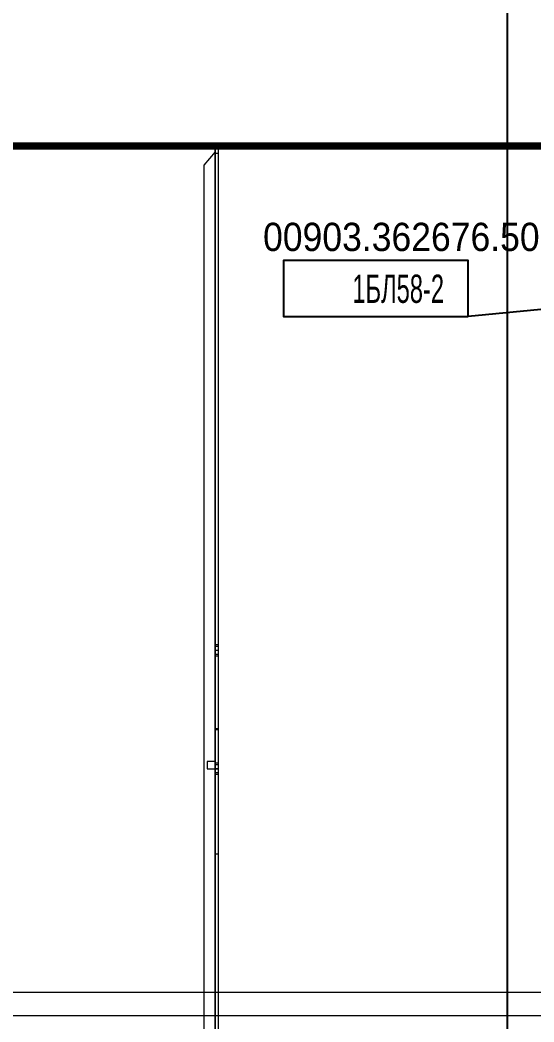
# Model space of a CAD drawing. Header units: millimetres. Extents: x -35117 to 70520, y -28859 to 27816.
# Drawn here: x 57515 to 58424, y -8689 to -6918 of the extents above; entities that cross this region are included whole.
import ezdxf

# ---------------------------------------------------------------- set-up
doc = ezdxf.new("R2010")
doc.units = ezdxf.units.MM
for name, color, linetype in [('-1109', 7, 'Continuous'), ('PIPE_VENT', 251, 'Continuous'), ('Выноски', 7, 'Continuous'), ('Позиции', 1, 'Continuous')]:
    doc.layers.add(name, color=color, linetype=linetype)
doc.layers.add('Hull', color=1, linetype='Continuous', lineweight=40)
doc.styles.get("Standard").update_dxf_attribs({"font": 'arial.ttf'})

msp = doc.modelspace()

# ---------------------------------------------------------------- linework, layer by layer
at = {"layer": '-1109', "color": 1, "lineweight": 0}
msp.add_line((57839.812, -7137.897), (57859.812, -7137.897), dxfattribs=at)
msp.add_lwpolyline([(53665.81, -10309.107), (58377.037, -10309.107), (58377.037, -5218.603), (53665.81, -5218.603)], close=True)
at = {"layer": 'Hull', "color": 4, "linetype": 'Continuous', "lineweight": 50}
for p, q in [((55775.411, -7137.897), (59477.412, -7137.897)), ((59477.412, -7137.998), (55775.411, -7137.998)), ((55866.421, -7137.555), (59360.757, -7137.555)), ((57370.812, -7137.897), (59160.811, -7137.897)), ((59160.811, -7143.897), (57370.812, -7143.897))]:
    msp.add_line(p, q, dxfattribs=at)
at = {"layer": 'Hull', "color": 86, "linetype": 'Continuous', "lineweight": 9}
for p, q in [((57859.812, -7151.047), (57839.812, -7174.885)), ((57859.812, -7143.897), (57859.812, -9736.896)), ((57859.812, -9729.749), (57859.812, -7151.047)), ((57865.812, -7153.898), (57859.812, -7153.898)), ((57865.812, -8022.898), (57865.812, -7153.898)), ((57839.812, -7174.885), (57839.812, -9705.909)), ((57865.812, -7243.897), (57865.812, -7178.898)), ((57865.812, -8022.898), (57859.812, -8022.898)), ((57865.812, -8025.828), (57865.812, -8022.898)), ((57865.812, -8025.828), (57859.812, -8025.828)), ((57865.812, -8032.898), (57859.812, -8032.898)), ((57865.812, -8039.966), (57859.812, -8039.966)), ((57865.812, -8032.898), (57865.812, -8025.828)), ((57865.812, -8039.966), (57865.812, -8032.898)), ((57865.812, -8042.896), (57865.812, -8039.966)), ((57865.812, -8042.896), (57859.812, -8042.896)), ((57865.812, -8232.2), (57865.812, -8042.896)), ((57859.812, -8172.217), (57859.812, -8171.467)), ((57859.812, -8171.467), (57859.812, -8242.215)), ((57859.812, -8242.215), (57859.812, -8172.217)), ((57865.812, -8232.2), (57859.812, -8232.2)), ((57865.812, -8235.126), (57859.812, -8235.126)), ((57865.812, -8235.126), (57865.812, -8232.2)), ((57865.812, -8242.197), (57865.812, -8235.126)), ((57865.812, -8242.197), (57859.812, -8242.197)), ((57865.812, -8249.268), (57859.812, -8249.268)), ((57865.812, -8252.198), (57859.812, -8252.198)), ((57865.812, -8252.216), (57859.812, -8252.216)), ((57865.812, -8249.268), (57865.812, -8242.197)), ((57865.812, -8252.198), (57865.812, -8249.268)), ((57865.812, -9686.896), (57865.812, -8252.198))]:
    msp.add_line(p, q, dxfattribs=at)
for points in [[(57859.812, -7151.047), (57839.812, -7174.885), (57839.812, -9705.909), (57859.812, -9729.749)], [(57865.812, -7153.898), (57865.812, -7143.897), (57859.812, -7143.897)], [(57859.812, -9686.896), (57859.812, -8252.198), (57859.812, -8249.268), (57859.812, -8242.197), (57859.812, -8235.126), (57859.812, -8232.2), (57859.812, -8042.896), (57859.812, -8039.966), (57859.812, -8032.898), (57859.812, -8025.828), (57859.812, -8022.898), (57859.812, -7153.898), (57859.812, -7143.897)], [(57859.812, -8172.217), (57865.812, -8172.217), (57865.812, -8171.467), (57859.812, -8171.467)], [(57859.812, -8242.215), (57865.812, -8242.215), (57865.812, -8172.217), (57859.812, -8172.217)], [(57845.875, -8242.215), (57859.812, -8242.215), (57859.812, -8228.824), (57845.875, -8228.824), (57845.875, -8242.215)], [(57865.812, -8252.216), (57865.812, -8242.215), (57859.812, -8242.215)], [(57859.812, -8242.215), (57859.812, -8383.457), (57859.812, -8392.215)], [(57859.812, -8392.215), (57859.812, -8252.216), (57859.812, -8242.215)], [(57859.812, -8392.215), (57865.812, -8392.215), (57865.812, -8252.216)]]:
    msp.add_lwpolyline(points, dxfattribs=at)
at = {"layer": 'PIPE_VENT', "color": 251, "linetype": 'Continuous', "lineweight": 5}
for points in [[(55876.217, -8638.495), (55884.252, -8636.896), (58491.887, -8636.896)], [(58499.923, -8677.298), (58491.887, -8678.898), (55884.252, -8678.898), (55876.217, -8677.298)]]:
    msp.add_lwpolyline(points, dxfattribs=at)
at = {"layer": 'Выноски', "color": 1}
msp.add_line((58954.178, -7381.287), (58307.776, -7442.249), dxfattribs=at)
msp.add_lwpolyline([(58307.776, -7442.249), (58307.776, -7343.249), (57980.795, -7343.249), (57980.795, -7442.249), (58307.776, -7442.249)], dxfattribs=at)

# ---------------------------------------------------------------- texts
at = {"layer": 'Выноски', "color": 3, "width": 0.6}
msp.add_text('1БЛ58-2', height=50, dxfattribs=at).set_placement((58102.643, -7418.249))
at = {"layer": 'Позиции', "color": 3, "width": 0.9}
msp.add_text('00903.362676.5013СБ', height=50, dxfattribs=at).set_placement((57944.594, -7326.588))

doc.saveas('drawing.dxf')
